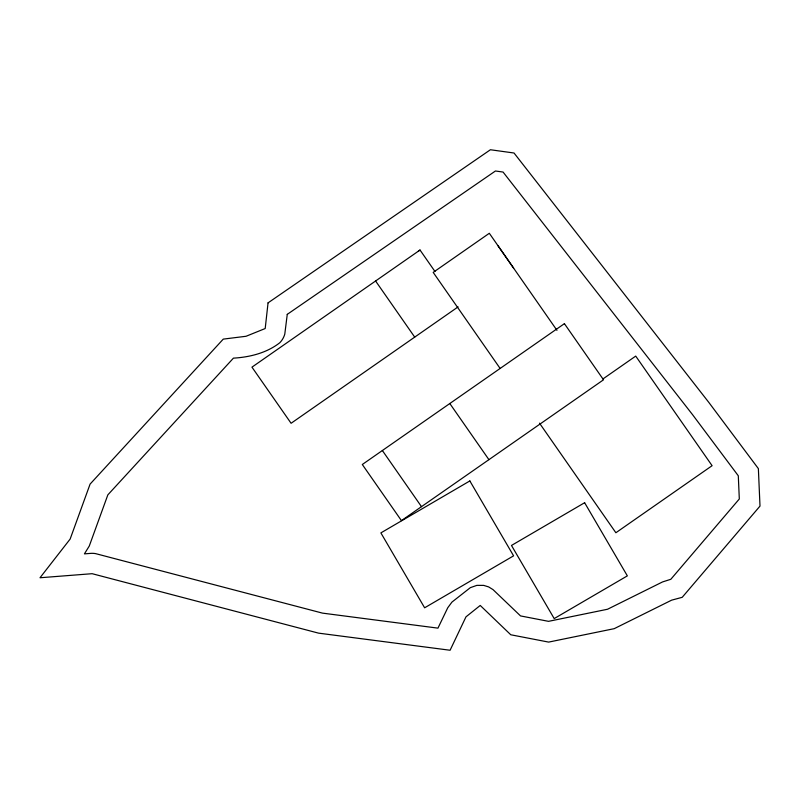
<?xml version="1.0" encoding="UTF-8"?>
<svg xmlns="http://www.w3.org/2000/svg" width="800" height="800" viewBox="0 0 800 800"><rect width="100%" height="100%" fill="white"/><g stroke="black" fill="none" stroke-linecap="round" stroke-linejoin="round"><path stroke-width="1.2" d="M418.4 251.16L420.02 250.03L434.95 271.46M420.02 250.03L251.96 367.15L291.09 423.28L458.11 306.87M602.97 378.93L635.72 356.1L712.1 465.69L615.88 532.75L539.5 423.16M556.96 330.33L489.32 233.28L433.19 272.39L500.13 368.45M375.59 281L414.71 337.12M449.81 403.52L488.92 459.66M382.37 450.53L421.49 506.66M498.06 245.8L513.64 268.17M268.05 302.87L265.2 328.53L246.06 336.27L223.26 339.12L90.09 484.1L70.14 539.07L40 577.76L92.13 573.69L318.55 633.14L450.09 650.25L465.97 616.86L480.23 605.45L510.77 634.77L548.64 642.1L614.21 628.67L671.63 600.16L682.22 597.31L760 506.09L758.37 468.62L708.69 402.24L514.03 153.01L490.41 149.75L268.05 302.87M287.26 314.36L284.79 334.08A20.42 20.38 -64.7 0 1 282.83 338.73A20.53 20.53 -66.8 0 1 279.78 342.75C266.79 352.96 249.7 357.21 233.43 358.14L107.84 494.87L89.28 546.02L84.42 553.87L90.54 553.39A20.31 20.27 21.4 0 1 95.63 553.63L322.47 613.12L437.95 628.14L447.76 607.75L451.93 602.11L470.37 587.64L476.85 585.37L483.71 585.39L488.64 586.91L493.03 589.62L520.53 615.92L548.53 621.34L607.53 609.25L662.58 581.92L670.82 579.29L739.31 498.97L738.3 475.79L692.51 414.61L503.06 172.05L495.44 171L287.26 314.36M564.41 323.66L362.31 464.5L401.44 520.63L603.52 379.79L564.41 323.66M469.85 480.94L380.88 532.89L424.63 607.8L513.59 555.84L469.85 480.94M584.63 502.72L511.48 545.45L554.2 618.59L627.35 575.87L584.63 502.72"/></g></svg>
